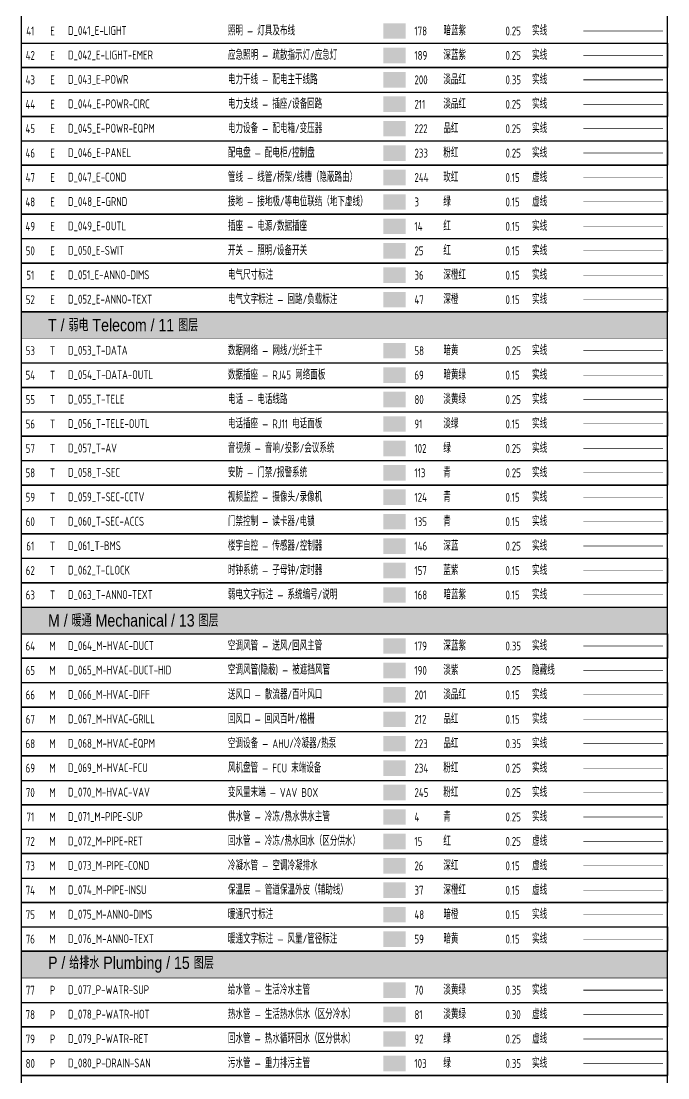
# Model space of a CAD drawing. Header units: metres. Extents: x 0 to 291, y -20 to 1919.
# Drawn here: x -0.1 to 291.1, y 950 to 1425.9 of the extents above; entities that cross this region are included whole.
import ezdxf

# ---------------------------------------------------------------- set-up
doc = ezdxf.new("R2010")
doc.units = ezdxf.units.M
doc.linetypes.add('Dashed', pattern=[1.5, -1.5])
doc.linetypes.add('Hidden', pattern=[1.2, -1.2])
for name, color, linetype, lineweight in [('D_041_E-LIGHT', 178, 'Continuous', 25), ('D_042_E-LIGHT-EMER', 189, 'Continuous', 25), ('D_043_E-POWR', 200, 'Continuous', 35), ('D_044_E-POWR-CIRC', 211, 'Continuous', 25), ('D_045_E-POWR-EQPM', 222, 'Continuous', 25), ('D_046_E-PANEL', 233, 'Continuous', 25), ('D_047_E-COND', 244, 'Dashed', 15), ('D_048_E-GRND', 3, 'Dashed', 15), ('D_049_E-OUTL', 14, 'Continuous', 15), ('D_050_E-SWIT', 25, 'Continuous', 15), ('D_051_E-ANNO-DIMS', 36, 'Continuous', 15), ('D_052_E-ANNO-TEXT', 47, 'Continuous', 15), ('D_053_T-DATA', 58, 'Continuous', 25), ('D_054_T-DATA-OUTL', 69, 'Continuous', 15), ('D_055_T-TELE', 80, 'Continuous', 25), ('D_056_T-TELE-OUTL', 91, 'Continuous', 15), ('D_057_T-AV', 102, 'Continuous', 25), ('D_058_T-SEC', 113, 'Continuous', 25), ('D_059_T-SEC-CCTV', 124, 'Continuous', 15), ('D_060_T-SEC-ACCS', 135, 'Continuous', 15), ('D_061_T-BMS', 146, 'Continuous', 25), ('D_062_T-CLOCK', 157, 'Continuous', 15), ('D_063_T-ANNO-TEXT', 168, 'Continuous', 15), ('D_064_M-HVAC-DUCT', 179, 'Continuous', 35), ('D_065_M-HVAC-DUCT-HID', 190, 'Hidden', 25), ('D_066_M-HVAC-DIFF', 201, 'Continuous', 15), ('D_067_M-HVAC-GRILL', 212, 'Continuous', 15), ('D_068_M-HVAC-EQPM', 223, 'Continuous', 35), ('D_069_M-HVAC-FCU', 234, 'Continuous', 25), ('D_070_M-HVAC-VAV', 245, 'Continuous', 25), ('D_071_M-PIPE-SUP', 4, 'Continuous', 25), ('D_072_M-PIPE-RET', 15, 'Dashed', 25), ('D_073_M-PIPE-COND', 26, 'Dashed', 15), ('D_074_M-PIPE-INSU', 37, 'Dashed', 15), ('D_075_M-ANNO-DIMS', 48, 'Continuous', 15), ('D_076_M-ANNO-TEXT', 59, 'Continuous', 15), ('D_077_P-WATR-SUP', 70, 'Continuous', 35), ('D_078_P-WATR-HOT', 81, 'Dashed', 30), ('D_079_P-WATR-RET', 92, 'Dashed', 25), ('D_080_P-DRAIN-SAN', 103, 'Continuous', 35)]:
    doc.layers.add(name, color=color, linetype=linetype, lineweight=lineweight)
doc.styles.add('DesignMate', font='hzs.shx', dxfattribs={"width": 0.85, "bigfont": 'gbcbig.shx'})
doc.styles.add('DM_GroupTitle', font='tgeng2.shx', dxfattribs={"width": 0.85, "bigfont": 'hzht.shx'})

# ---------------------------------------------------------------- blocks, each defined once
blk = doc.blocks.new('DesignMate_Table')
at = {"color": 250}
for points in [[(0, -1919), (0, 0)], [(291, -1919), (291, 0)], [(0, -503), (291, -503)], [(0, -514), (291, -514)], [(0, -525), (291, -525)], [(0, -536), (291, -536)], [(0, -547), (291, -547)], [(0, -558), (291, -558)], [(0, -569), (291, -569)], [(0, -580), (291, -580)], [(0, -591), (291, -591)], [(0, -602), (291, -602)], [(0, -613), (291, -613)], [(0, -624), (291, -624)], [(0, -647), (291, -647)], [(0, -658), (291, -658)], [(0, -669), (291, -669)], [(0, -680), (291, -680)], [(0, -691), (291, -691)], [(0, -702), (291, -702)], [(0, -713), (291, -713)], [(0, -724), (291, -724)], [(0, -735), (291, -735)], [(0, -746), (291, -746)], [(0, -757), (291, -757)], [(0, -780), (291, -780)], [(0, -791), (291, -791)], [(0, -802), (291, -802)], [(0, -813), (291, -813)], [(0, -824), (291, -824)], [(0, -835), (291, -835)], [(0, -846), (291, -846)], [(0, -857), (291, -857)], [(0, -868), (291, -868)], [(0, -879), (291, -879)], [(0, -890), (291, -890)], [(0, -901), (291, -901)], [(0, -912), (291, -912)], [(0, -935), (291, -935)], [(0, -946), (291, -946)], [(0, -957), (291, -957)], [(0, -968), (291, -968)]]:
    blk.add_lwpolyline(points, dxfattribs=at)
at = {"color": 9}
for points in [[(0, -503), (291, -503), (291, -514), (0, -514)], [(0, -525), (291, -525), (291, -536), (0, -536)], [(0, -547), (291, -547), (291, -558), (0, -558)], [(0, -569), (291, -569), (291, -580), (0, -580)], [(0, -591), (291, -591), (291, -602), (0, -602)], [(0, -613), (291, -613), (291, -624), (0, -624)], [(0, -647), (291, -647), (291, -658), (0, -658)], [(0, -669), (291, -669), (291, -680), (0, -680)], [(0, -691), (291, -691), (291, -702), (0, -702)], [(0, -713), (291, -713), (291, -724), (0, -724)], [(0, -735), (291, -735), (291, -746), (0, -746)], [(0, -769), (291, -769), (291, -780), (0, -780)], [(0, -791), (291, -791), (291, -802), (0, -802)], [(0, -813), (291, -813), (291, -824), (0, -824)], [(0, -835), (291, -835), (291, -846), (0, -846)], [(0, -857), (291, -857), (291, -868), (0, -868)], [(0, -879), (291, -879), (291, -890), (0, -890)], [(0, -901), (291, -901), (291, -912), (0, -912)], [(0, -935), (291, -935), (291, -946), (0, -946)], [(0, -957), (291, -957), (291, -968), (0, -968)]]:
    blk.add_lwpolyline(points, close=True, dxfattribs=at)
at = {"color": 250, "const_width": 0.25}
for points in [[(0, -636), (291, -636)], [(0, -769), (291, -769)], [(0, -924), (291, -924)]]:
    blk.add_lwpolyline(points, dxfattribs=at)
at = {"color": 178}
blk.add_solid([(163, -494), (173, -494), (163, -501), (173, -501)], dxfattribs=at)
at = {"color": 189}
blk.add_solid([(163, -505), (173, -505), (163, -512), (173, -512)], dxfattribs=at)
at = {"color": 200}
blk.add_solid([(163, -516), (173, -516), (163, -523), (173, -523)], dxfattribs=at)
at = {"color": 211}
blk.add_solid([(163, -527), (173, -527), (163, -534), (173, -534)], dxfattribs=at)
at = {"color": 222}
blk.add_solid([(163, -538), (173, -538), (163, -545), (173, -545)], dxfattribs=at)
at = {"color": 233}
blk.add_solid([(163, -549), (173, -549), (163, -556), (173, -556)], dxfattribs=at)
at = {"color": 244}
blk.add_solid([(163, -560), (173, -560), (163, -567), (173, -567)], dxfattribs=at)
at = {"color": 3}
blk.add_solid([(163, -571), (173, -571), (163, -578), (173, -578)], dxfattribs=at)
at = {"color": 14}
blk.add_solid([(163, -582), (173, -582), (163, -589), (173, -589)], dxfattribs=at)
at = {"color": 25}
blk.add_solid([(163, -593), (173, -593), (163, -600), (173, -600)], dxfattribs=at)
at = {"color": 36}
blk.add_solid([(163, -604), (173, -604), (163, -611), (173, -611)], dxfattribs=at)
at = {"color": 47}
blk.add_solid([(163, -615), (173, -615), (163, -622), (173, -622)], dxfattribs=at)
at = {"color": 206}
for points in [[(0, -624), (291, -624), (0, -636), (291, -636)], [(0, -757), (291, -757), (0, -769), (291, -769)], [(0, -912), (291, -912), (0, -924), (291, -924)]]:
    blk.add_solid(points, dxfattribs=at)
at = {"color": 58}
blk.add_solid([(163, -638), (173, -638), (163, -645), (173, -645)], dxfattribs=at)
at = {"color": 69}
blk.add_solid([(163, -649), (173, -649), (163, -656), (173, -656)], dxfattribs=at)
at = {"color": 80}
blk.add_solid([(163, -660), (173, -660), (163, -667), (173, -667)], dxfattribs=at)
at = {"color": 91}
blk.add_solid([(163, -671), (173, -671), (163, -678), (173, -678)], dxfattribs=at)
at = {"color": 102}
blk.add_solid([(163, -682), (173, -682), (163, -689), (173, -689)], dxfattribs=at)
at = {"color": 113}
blk.add_solid([(163, -693), (173, -693), (163, -700), (173, -700)], dxfattribs=at)
at = {"color": 124}
blk.add_solid([(163, -704), (173, -704), (163, -711), (173, -711)], dxfattribs=at)
at = {"color": 135}
blk.add_solid([(163, -715), (173, -715), (163, -722), (173, -722)], dxfattribs=at)
at = {"color": 146}
blk.add_solid([(163, -726), (173, -726), (163, -733), (173, -733)], dxfattribs=at)
at = {"color": 157}
blk.add_solid([(163, -737), (173, -737), (163, -744), (173, -744)], dxfattribs=at)
at = {"color": 168}
blk.add_solid([(163, -748), (173, -748), (163, -755), (173, -755)], dxfattribs=at)
at = {"color": 179}
blk.add_solid([(163, -771), (173, -771), (163, -778), (173, -778)], dxfattribs=at)
at = {"color": 190}
blk.add_solid([(163, -782), (173, -782), (163, -789), (173, -789)], dxfattribs=at)
at = {"color": 201}
blk.add_solid([(163, -793), (173, -793), (163, -800), (173, -800)], dxfattribs=at)
at = {"color": 212}
blk.add_solid([(163, -804), (173, -804), (163, -811), (173, -811)], dxfattribs=at)
at = {"color": 223}
blk.add_solid([(163, -815), (173, -815), (163, -822), (173, -822)], dxfattribs=at)
at = {"color": 234}
blk.add_solid([(163, -826), (173, -826), (163, -833), (173, -833)], dxfattribs=at)
at = {"color": 245}
blk.add_solid([(163, -837), (173, -837), (163, -844), (173, -844)], dxfattribs=at)
at = {"color": 4}
blk.add_solid([(163, -848), (173, -848), (163, -855), (173, -855)], dxfattribs=at)
at = {"color": 15}
blk.add_solid([(163, -859), (173, -859), (163, -866), (173, -866)], dxfattribs=at)
at = {"color": 26}
blk.add_solid([(163, -870), (173, -870), (163, -877), (173, -877)], dxfattribs=at)
at = {"color": 37}
blk.add_solid([(163, -881), (173, -881), (163, -888), (173, -888)], dxfattribs=at)
at = {"color": 48}
blk.add_solid([(163, -892), (173, -892), (163, -899), (173, -899)], dxfattribs=at)
at = {"color": 59}
blk.add_solid([(163, -903), (173, -903), (163, -910), (173, -910)], dxfattribs=at)
at = {"color": 70}
blk.add_solid([(163, -926), (173, -926), (163, -933), (173, -933)], dxfattribs=at)
at = {"color": 81}
blk.add_solid([(163, -937), (173, -937), (163, -944), (173, -944)], dxfattribs=at)
at = {"color": 92}
blk.add_solid([(163, -948), (173, -948), (163, -955), (173, -955)], dxfattribs=at)
at = {"color": 103}
blk.add_solid([(163, -959), (173, -959), (163, -966), (173, -966)], dxfattribs=at)
at = {"layer": 'D_041_E-LIGHT', "color": 178, "linetype": 'Continuous', "const_width": 0.25}
blk.add_lwpolyline([(253, -497.5), (289, -497.5)], dxfattribs=at)
at = {"layer": 'D_042_E-LIGHT-EMER', "color": 189, "linetype": 'Continuous', "const_width": 0.25}
blk.add_lwpolyline([(253, -508.5), (289, -508.5)], dxfattribs=at)
at = {"layer": 'D_043_E-POWR', "color": 200, "linetype": 'Continuous', "const_width": 0.35}
blk.add_lwpolyline([(253, -519.5), (289, -519.5)], dxfattribs=at)
at = {"layer": 'D_044_E-POWR-CIRC', "color": 211, "linetype": 'Continuous', "const_width": 0.25}
blk.add_lwpolyline([(253, -530.5), (289, -530.5)], dxfattribs=at)
at = {"layer": 'D_045_E-POWR-EQPM', "color": 222, "linetype": 'Continuous', "const_width": 0.25}
blk.add_lwpolyline([(253, -541.5), (289, -541.5)], dxfattribs=at)
at = {"layer": 'D_046_E-PANEL', "color": 233, "linetype": 'Continuous', "const_width": 0.25}
blk.add_lwpolyline([(253, -552.5), (289, -552.5)], dxfattribs=at)
at = {"layer": 'D_047_E-COND', "color": 244, "linetype": 'Dashed', "const_width": 0.15}
blk.add_lwpolyline([(253, -563.5), (289, -563.5)], dxfattribs=at)
at = {"layer": 'D_048_E-GRND', "color": 3, "linetype": 'Dashed', "const_width": 0.15}
blk.add_lwpolyline([(253, -574.5), (289, -574.5)], dxfattribs=at)
at = {"layer": 'D_049_E-OUTL', "color": 14, "linetype": 'Continuous', "const_width": 0.15}
blk.add_lwpolyline([(253, -585.5), (289, -585.5)], dxfattribs=at)
at = {"layer": 'D_050_E-SWIT', "color": 25, "linetype": 'Continuous', "const_width": 0.15}
blk.add_lwpolyline([(253, -596.5), (289, -596.5)], dxfattribs=at)
at = {"layer": 'D_051_E-ANNO-DIMS', "color": 36, "linetype": 'Continuous', "const_width": 0.15}
blk.add_lwpolyline([(253, -607.5), (289, -607.5)], dxfattribs=at)
at = {"layer": 'D_052_E-ANNO-TEXT', "color": 47, "linetype": 'Continuous', "const_width": 0.15}
blk.add_lwpolyline([(253, -618.5), (289, -618.5)], dxfattribs=at)
at = {"layer": 'D_053_T-DATA', "color": 58, "linetype": 'Continuous', "const_width": 0.25}
blk.add_lwpolyline([(253, -641.5), (289, -641.5)], dxfattribs=at)
at = {"layer": 'D_054_T-DATA-OUTL', "color": 69, "linetype": 'Continuous', "const_width": 0.15}
blk.add_lwpolyline([(253, -652.5), (289, -652.5)], dxfattribs=at)
at = {"layer": 'D_055_T-TELE', "color": 80, "linetype": 'Continuous', "const_width": 0.25}
blk.add_lwpolyline([(253, -663.5), (289, -663.5)], dxfattribs=at)
at = {"layer": 'D_056_T-TELE-OUTL', "color": 91, "linetype": 'Continuous', "const_width": 0.15}
blk.add_lwpolyline([(253, -674.5), (289, -674.5)], dxfattribs=at)
at = {"layer": 'D_057_T-AV', "color": 102, "linetype": 'Continuous', "const_width": 0.25}
blk.add_lwpolyline([(253, -685.5), (289, -685.5)], dxfattribs=at)
at = {"layer": 'D_058_T-SEC', "color": 113, "linetype": 'Continuous', "const_width": 0.25}
blk.add_lwpolyline([(253, -696.5), (289, -696.5)], dxfattribs=at)
at = {"layer": 'D_059_T-SEC-CCTV', "color": 124, "linetype": 'Continuous', "const_width": 0.15}
blk.add_lwpolyline([(253, -707.5), (289, -707.5)], dxfattribs=at)
at = {"layer": 'D_060_T-SEC-ACCS', "color": 135, "linetype": 'Continuous', "const_width": 0.15}
blk.add_lwpolyline([(253, -718.5), (289, -718.5)], dxfattribs=at)
at = {"layer": 'D_061_T-BMS', "color": 146, "linetype": 'Continuous', "const_width": 0.25}
blk.add_lwpolyline([(253, -729.5), (289, -729.5)], dxfattribs=at)
at = {"layer": 'D_062_T-CLOCK', "color": 157, "linetype": 'Continuous', "const_width": 0.15}
blk.add_lwpolyline([(253, -740.5), (289, -740.5)], dxfattribs=at)
at = {"layer": 'D_063_T-ANNO-TEXT', "color": 168, "linetype": 'Continuous', "const_width": 0.15}
blk.add_lwpolyline([(253, -751.5), (289, -751.5)], dxfattribs=at)
at = {"layer": 'D_064_M-HVAC-DUCT', "color": 179, "linetype": 'Continuous', "const_width": 0.35}
blk.add_lwpolyline([(253, -774.5), (289, -774.5)], dxfattribs=at)
at = {"layer": 'D_065_M-HVAC-DUCT-HID', "color": 190, "linetype": 'Hidden', "const_width": 0.25}
blk.add_lwpolyline([(253, -785.5), (289, -785.5)], dxfattribs=at)
at = {"layer": 'D_066_M-HVAC-DIFF', "color": 201, "linetype": 'Continuous', "const_width": 0.15}
blk.add_lwpolyline([(253, -796.5), (289, -796.5)], dxfattribs=at)
at = {"layer": 'D_067_M-HVAC-GRILL', "color": 212, "linetype": 'Continuous', "const_width": 0.15}
blk.add_lwpolyline([(253, -807.5), (289, -807.5)], dxfattribs=at)
at = {"layer": 'D_068_M-HVAC-EQPM', "color": 223, "linetype": 'Continuous', "const_width": 0.35}
blk.add_lwpolyline([(253, -818.5), (289, -818.5)], dxfattribs=at)
at = {"layer": 'D_069_M-HVAC-FCU', "color": 234, "linetype": 'Continuous', "const_width": 0.25}
blk.add_lwpolyline([(253, -829.5), (289, -829.5)], dxfattribs=at)
at = {"layer": 'D_070_M-HVAC-VAV', "color": 245, "linetype": 'Continuous', "const_width": 0.25}
blk.add_lwpolyline([(253, -840.5), (289, -840.5)], dxfattribs=at)
at = {"layer": 'D_071_M-PIPE-SUP', "color": 4, "linetype": 'Continuous', "const_width": 0.25}
blk.add_lwpolyline([(253, -851.5), (289, -851.5)], dxfattribs=at)
at = {"layer": 'D_072_M-PIPE-RET', "color": 15, "linetype": 'Dashed', "const_width": 0.25}
blk.add_lwpolyline([(253, -862.5), (289, -862.5)], dxfattribs=at)
at = {"layer": 'D_073_M-PIPE-COND', "color": 26, "linetype": 'Dashed', "const_width": 0.15}
blk.add_lwpolyline([(253, -873.5), (289, -873.5)], dxfattribs=at)
at = {"layer": 'D_074_M-PIPE-INSU', "color": 37, "linetype": 'Dashed', "const_width": 0.15}
blk.add_lwpolyline([(253, -884.5), (289, -884.5)], dxfattribs=at)
at = {"layer": 'D_075_M-ANNO-DIMS', "color": 48, "linetype": 'Continuous', "const_width": 0.15}
blk.add_lwpolyline([(253, -895.5), (289, -895.5)], dxfattribs=at)
at = {"layer": 'D_076_M-ANNO-TEXT', "color": 59, "linetype": 'Continuous', "const_width": 0.15}
blk.add_lwpolyline([(253, -906.5), (289, -906.5)], dxfattribs=at)
at = {"layer": 'D_077_P-WATR-SUP', "color": 70, "linetype": 'Continuous', "const_width": 0.35}
blk.add_lwpolyline([(253, -929.5), (289, -929.5)], dxfattribs=at)
at = {"layer": 'D_078_P-WATR-HOT', "color": 81, "linetype": 'Dashed', "const_width": 0.3}
blk.add_lwpolyline([(253, -940.5), (289, -940.5)], dxfattribs=at)
at = {"layer": 'D_079_P-WATR-RET', "color": 92, "linetype": 'Dashed', "const_width": 0.25}
blk.add_lwpolyline([(253, -951.5), (289, -951.5)], dxfattribs=at)
at = {"layer": 'D_080_P-DRAIN-SAN', "color": 103, "linetype": 'Continuous', "const_width": 0.35}
blk.add_lwpolyline([(253, -962.5), (289, -962.5)], dxfattribs=at)
at = {"color": 7}
for s, insert, char_height, attachment_point, style in [('41', (4, -497.5), 4, 5, 'DesignMate'), ('E', (14, -497.5), 4, 5, 'DesignMate'), ('178', (177, -497.5), 4, 4, 'DesignMate'), ('暗蓝紫', (190, -497.5), 4, 4, 'DesignMate'), ('0.25', (218, -497.5), 4, 4, 'DesignMate'), ('实线', (230, -497.5), 4, 4, 'DesignMate'), ('42', (4, -508.5), 4, 5, 'DesignMate'), ('E', (14, -508.5), 4, 5, 'DesignMate'), ('189', (177, -508.5), 4, 4, 'DesignMate'), ('深蓝紫', (190, -508.5), 4, 4, 'DesignMate'), ('0.25', (218, -508.5), 4, 4, 'DesignMate'), ('实线', (230, -508.5), 4, 4, 'DesignMate'), ('43', (4, -519.5), 4, 5, 'DesignMate'), ('E', (14, -519.5), 4, 5, 'DesignMate'), ('200', (177, -519.5), 4, 4, 'DesignMate'), ('淡品红', (190, -519.5), 4, 4, 'DesignMate'), ('0.35', (218, -519.5), 4, 4, 'DesignMate'), ('实线', (230, -519.5), 4, 4, 'DesignMate'), ('淡品红', (190, -530.5), 4, 4, 'DesignMate'), ('实线', (230, -530.5), 4, 4, 'DesignMate'), ('44', (4, -530.5), 4, 5, 'DesignMate'), ('E', (14, -530.5), 4, 5, 'DesignMate'), ('211', (177, -530.5), 4, 4, 'DesignMate'), ('0.25', (218, -530.5), 4, 4, 'DesignMate'), ('45', (4, -541.5), 4, 5, 'DesignMate'), ('E', (14, -541.5), 4, 5, 'DesignMate'), ('222', (177, -541.5), 4, 4, 'DesignMate'), ('品红', (190, -541.5), 4, 4, 'DesignMate'), ('0.25', (218, -541.5), 4, 4, 'DesignMate'), ('实线', (230, -541.5), 4, 4, 'DesignMate'), ('46', (4, -552.5), 4, 5, 'DesignMate'), ('E', (14, -552.5), 4, 5, 'DesignMate'), ('233', (177, -552.5), 4, 4, 'DesignMate'), ('粉红', (190, -552.5), 4, 4, 'DesignMate'), ('0.25', (218, -552.5), 4, 4, 'DesignMate'), ('实线', (230, -552.5), 4, 4, 'DesignMate'), ('47', (4, -563.5), 4, 5, 'DesignMate'), ('E', (14, -563.5), 4, 5, 'DesignMate'), ('244', (177, -563.5), 4, 4, 'DesignMate'), ('玫红', (190, -563.5), 4, 4, 'DesignMate'), ('0.15', (218, -563.5), 4, 4, 'DesignMate'), ('虚线', (230, -563.5), 4, 4, 'DesignMate'), ('48', (4, -574.5), 4, 5, 'DesignMate'), ('E', (14, -574.5), 4, 5, 'DesignMate'), ('3', (177, -574.5), 4, 4, 'DesignMate'), ('绿', (190, -574.5), 4, 4, 'DesignMate'), ('0.15', (218, -574.5), 4, 4, 'DesignMate'), ('虚线', (230, -574.5), 4, 4, 'DesignMate'), ('49', (4, -585.5), 4, 5, 'DesignMate'), ('E', (14, -585.5), 4, 5, 'DesignMate'), ('14', (177, -585.5), 4, 4, 'DesignMate'), ('红', (190, -585.5), 4, 4, 'DesignMate'), ('0.15', (218, -585.5), 4, 4, 'DesignMate'), ('实线', (230, -585.5), 4, 4, 'DesignMate'), ('50', (4, -596.5), 4, 5, 'DesignMate'), ('E', (14, -596.5), 4, 5, 'DesignMate'), ('25', (177, -596.5), 4, 4, 'DesignMate'), ('红', (190, -596.5), 4, 4, 'DesignMate'), ('0.15', (218, -596.5), 4, 4, 'DesignMate'), ('实线', (230, -596.5), 4, 4, 'DesignMate'), ('51', (4, -607.5), 4, 5, 'DesignMate'), ('E', (14, -607.5), 4, 5, 'DesignMate'), ('36', (177, -607.5), 4, 4, 'DesignMate'), ('深橙红', (190, -607.5), 4, 4, 'DesignMate'), ('0.15', (218, -607.5), 4, 4, 'DesignMate'), ('实线', (230, -607.5), 4, 4, 'DesignMate'), ('52', (4, -618.5), 4, 5, 'DesignMate'), ('E', (14, -618.5), 4, 5, 'DesignMate'), ('47', (177, -618.5), 4, 4, 'DesignMate'), ('深橙', (190, -618.5), 4, 4, 'DesignMate'), ('0.15', (218, -618.5), 4, 4, 'DesignMate'), ('实线', (230, -618.5), 4, 4, 'DesignMate'), ('T / 弱电 Telecom / 11 图层', (12, -630), 5.6, 4, 'DM_GroupTitle'), ('53', (4, -641.5), 4, 5, 'DesignMate'), ('T', (14, -641.5), 4, 5, 'DesignMate'), ('58', (177, -641.5), 4, 4, 'DesignMate'), ('暗黄', (190, -641.5), 4, 4, 'DesignMate'), ('0.25', (218, -641.5), 4, 4, 'DesignMate'), ('实线', (230, -641.5), 4, 4, 'DesignMate'), ('54', (4, -652.5), 4, 5, 'DesignMate'), ('T', (14, -652.5), 4, 5, 'DesignMate'), ('69', (177, -652.5), 4, 4, 'DesignMate'), ('暗黄绿', (190, -652.5), 4, 4, 'DesignMate'), ('0.15', (218, -652.5), 4, 4, 'DesignMate'), ('实线', (230, -652.5), 4, 4, 'DesignMate'), ('55', (4, -663.5), 4, 5, 'DesignMate'), ('T', (14, -663.5), 4, 5, 'DesignMate'), ('80', (177, -663.5), 4, 4, 'DesignMate'), ('淡黄绿', (190, -663.5), 4, 4, 'DesignMate'), ('0.25', (218, -663.5), 4, 4, 'DesignMate'), ('实线', (230, -663.5), 4, 4, 'DesignMate'), ('56', (4, -674.5), 4, 5, 'DesignMate'), ('T', (14, -674.5), 4, 5, 'DesignMate'), ('91', (177, -674.5), 4, 4, 'DesignMate'), ('淡绿', (190, -674.5), 4, 4, 'DesignMate'), ('0.15', (218, -674.5), 4, 4, 'DesignMate'), ('实线', (230, -674.5), 4, 4, 'DesignMate'), ('57', (4, -685.5), 4, 5, 'DesignMate'), ('T', (14, -685.5), 4, 5, 'DesignMate'), ('102', (177, -685.5), 4, 4, 'DesignMate'), ('绿', (190, -685.5), 4, 4, 'DesignMate'), ('0.25', (218, -685.5), 4, 4, 'DesignMate'), ('实线', (230, -685.5), 4, 4, 'DesignMate'), ('58', (4, -696.5), 4, 5, 'DesignMate'), ('T', (14, -696.5), 4, 5, 'DesignMate'), ('113', (177, -696.5), 4, 4, 'DesignMate'), ('青', (190, -696.5), 4, 4, 'DesignMate'), ('0.25', (218, -696.5), 4, 4, 'DesignMate'), ('实线', (230, -696.5), 4, 4, 'DesignMate'), ('59', (4, -707.5), 4, 5, 'DesignMate'), ('T', (14, -707.5), 4, 5, 'DesignMate'), ('124', (177, -707.5), 4, 4, 'DesignMate'), ('青', (190, -707.5), 4, 4, 'DesignMate'), ('0.15', (218, -707.5), 4, 4, 'DesignMate'), ('实线', (230, -707.5), 4, 4, 'DesignMate'), ('60', (4, -718.5), 4, 5, 'DesignMate'), ('T', (14, -718.5), 4, 5, 'DesignMate'), ('135', (177, -718.5), 4, 4, 'DesignMate'), ('青', (190, -718.5), 4, 4, 'DesignMate'), ('0.15', (218, -718.5), 4, 4, 'DesignMate'), ('实线', (230, -718.5), 4, 4, 'DesignMate'), ('61', (4, -729.5), 4, 5, 'DesignMate'), ('T', (14, -729.5), 4, 5, 'DesignMate'), ('146', (177, -729.5), 4, 4, 'DesignMate'), ('深蓝', (190, -729.5), 4, 4, 'DesignMate'), ('0.25', (218, -729.5), 4, 4, 'DesignMate'), ('实线', (230, -729.5), 4, 4, 'DesignMate'), ('62', (4, -740.5), 4, 5, 'DesignMate'), ('T', (14, -740.5), 4, 5, 'DesignMate'), ('157', (177, -740.5), 4, 4, 'DesignMate'), ('蓝紫', (190, -740.5), 4, 4, 'DesignMate'), ('0.15', (218, -740.5), 4, 4, 'DesignMate'), ('实线', (230, -740.5), 4, 4, 'DesignMate'), ('63', (4, -751.5), 4, 5, 'DesignMate'), ('T', (14, -751.5), 4, 5, 'DesignMate'), ('168', (177, -751.5), 4, 4, 'DesignMate'), ('暗蓝紫', (190, -751.5), 4, 4, 'DesignMate'), ('0.15', (218, -751.5), 4, 4, 'DesignMate'), ('实线', (230, -751.5), 4, 4, 'DesignMate'), ('M / 暖通 Mechanical / 13 图层', (12, -763), 5.6, 4, 'DM_GroupTitle'), ('64', (4, -774.5), 4, 5, 'DesignMate'), ('M', (14, -774.5), 4, 5, 'DesignMate'), ('179', (177, -774.5), 4, 4, 'DesignMate'), ('深蓝紫', (190, -774.5), 4, 4, 'DesignMate'), ('0.35', (218, -774.5), 4, 4, 'DesignMate'), ('实线', (230, -774.5), 4, 4, 'DesignMate'), ('65', (4, -785.5), 4, 5, 'DesignMate'), ('M', (14, -785.5), 4, 5, 'DesignMate'), ('190', (177, -785.5), 4, 4, 'DesignMate'), ('淡紫', (190, -785.5), 4, 4, 'DesignMate'), ('0.25', (218, -785.5), 4, 4, 'DesignMate'), ('隐藏线', (230, -785.5), 4, 4, 'DesignMate'), ('66', (4, -796.5), 4, 5, 'DesignMate'), ('M', (14, -796.5), 4, 5, 'DesignMate'), ('201', (177, -796.5), 4, 4, 'DesignMate'), ('淡品红', (190, -796.5), 4, 4, 'DesignMate'), ('0.15', (218, -796.5), 4, 4, 'DesignMate'), ('实线', (230, -796.5), 4, 4, 'DesignMate'), ('67', (4, -807.5), 4, 5, 'DesignMate'), ('M', (14, -807.5), 4, 5, 'DesignMate'), ('212', (177, -807.5), 4, 4, 'DesignMate'), ('品红', (190, -807.5), 4, 4, 'DesignMate'), ('0.15', (218, -807.5), 4, 4, 'DesignMate'), ('实线', (230, -807.5), 4, 4, 'DesignMate'), ('68', (4, -818.5), 4, 5, 'DesignMate'), ('M', (14, -818.5), 4, 5, 'DesignMate'), ('223', (177, -818.5), 4, 4, 'DesignMate'), ('品红', (190, -818.5), 4, 4, 'DesignMate'), ('0.35', (218, -818.5), 4, 4, 'DesignMate'), ('实线', (230, -818.5), 4, 4, 'DesignMate'), ('69', (4, -829.5), 4, 5, 'DesignMate'), ('M', (14, -829.5), 4, 5, 'DesignMate'), ('234', (177, -829.5), 4, 4, 'DesignMate'), ('粉红', (190, -829.5), 4, 4, 'DesignMate'), ('0.25', (218, -829.5), 4, 4, 'DesignMate'), ('实线', (230, -829.5), 4, 4, 'DesignMate'), ('70', (4, -840.5), 4, 5, 'DesignMate'), ('M', (14, -840.5), 4, 5, 'DesignMate'), ('245', (177, -840.5), 4, 4, 'DesignMate'), ('粉红', (190, -840.5), 4, 4, 'DesignMate'), ('0.25', (218, -840.5), 4, 4, 'DesignMate'), ('实线', (230, -840.5), 4, 4, 'DesignMate'), ('71', (4, -851.5), 4, 5, 'DesignMate'), ('M', (14, -851.5), 4, 5, 'DesignMate'), ('4', (177, -851.5), 4, 4, 'DesignMate'), ('青', (190, -851.5), 4, 4, 'DesignMate'), ('0.25', (218, -851.5), 4, 4, 'DesignMate'), ('实线', (230, -851.5), 4, 4, 'DesignMate'), ('72', (4, -862.5), 4, 5, 'DesignMate'), ('M', (14, -862.5), 4, 5, 'DesignMate'), ('15', (177, -862.5), 4, 4, 'DesignMate'), ('红', (190, -862.5), 4, 4, 'DesignMate'), ('0.25', (218, -862.5), 4, 4, 'DesignMate'), ('虚线', (230, -862.5), 4, 4, 'DesignMate'), ('73', (4, -873.5), 4, 5, 'DesignMate'), ('M', (14, -873.5), 4, 5, 'DesignMate'), ('26', (177, -873.5), 4, 4, 'DesignMate'), ('深红', (190, -873.5), 4, 4, 'DesignMate'), ('0.15', (218, -873.5), 4, 4, 'DesignMate'), ('虚线', (230, -873.5), 4, 4, 'DesignMate'), ('74', (4, -884.5), 4, 5, 'DesignMate'), ('M', (14, -884.5), 4, 5, 'DesignMate'), ('37', (177, -884.5), 4, 4, 'DesignMate'), ('深橙红', (190, -884.5), 4, 4, 'DesignMate'), ('0.15', (218, -884.5), 4, 4, 'DesignMate'), ('虚线', (230, -884.5), 4, 4, 'DesignMate'), ('75', (4, -895.5), 4, 5, 'DesignMate'), ('M', (14, -895.5), 4, 5, 'DesignMate'), ('48', (177, -895.5), 4, 4, 'DesignMate'), ('暗橙', (190, -895.5), 4, 4, 'DesignMate'), ('0.15', (218, -895.5), 4, 4, 'DesignMate'), ('实线', (230, -895.5), 4, 4, 'DesignMate'), ('暗黄', (190, -906.5), 4, 4, 'DesignMate'), ('实线', (230, -906.5), 4, 4, 'DesignMate'), ('76', (4, -906.5), 4, 5, 'DesignMate'), ('M', (14, -906.5), 4, 5, 'DesignMate'), ('59', (177, -906.5), 4, 4, 'DesignMate'), ('0.15', (218, -906.5), 4, 4, 'DesignMate'), ('P / 给排水 Plumbing / 15 图层', (12, -918), 5.6, 4, 'DM_GroupTitle'), ('77', (4, -929.5), 4, 5, 'DesignMate'), ('P', (14, -929.5), 4, 5, 'DesignMate'), ('70', (177, -929.5), 4, 4, 'DesignMate'), ('淡黄绿', (190, -929.5), 4, 4, 'DesignMate'), ('0.35', (218, -929.5), 4, 4, 'DesignMate'), ('实线', (230, -929.5), 4, 4, 'DesignMate'), ('78', (4, -940.5), 4, 5, 'DesignMate'), ('P', (14, -940.5), 4, 5, 'DesignMate'), ('81', (177, -940.5), 4, 4, 'DesignMate'), ('淡黄绿', (190, -940.5), 4, 4, 'DesignMate'), ('0.30', (218, -940.5), 4, 4, 'DesignMate'), ('虚线', (230, -940.5), 4, 4, 'DesignMate'), ('79', (4, -951.5), 4, 5, 'DesignMate'), ('P', (14, -951.5), 4, 5, 'DesignMate'), ('92', (177, -951.5), 4, 4, 'DesignMate'), ('绿', (190, -951.5), 4, 4, 'DesignMate'), ('0.25', (218, -951.5), 4, 4, 'DesignMate'), ('虚线', (230, -951.5), 4, 4, 'DesignMate'), ('80', (4, -962.5), 4, 5, 'DesignMate'), ('P', (14, -962.5), 4, 5, 'DesignMate'), ('103', (177, -962.5), 4, 4, 'DesignMate'), ('绿', (190, -962.5), 4, 4, 'DesignMate'), ('0.35', (218, -962.5), 4, 4, 'DesignMate'), ('实线', (230, -962.5), 4, 4, 'DesignMate')]:
    blk.add_mtext(s, dxfattribs=dict(at, insert=insert, char_height=char_height, attachment_point=attachment_point, style=style))
at = {"color": 7, "char_height": 4, "attachment_point": 4, "style": 'DesignMate'}
for s, insert, width in [('D_041_E-LIGHT', (21, -497.5), 70), ('照明 — 灯具及布线', (93, -497.5), 68), ('D_042_E-LIGHT-EMER', (21, -508.5), 70), ('应急照明 — 疏散指示灯/应急灯', (93, -508.5), 68), ('D_043_E-POWR', (21, -519.5), 70), ('电力干线 — 配电主干线路', (93, -519.5), 68), ('电力支线 — 插座/设备回路', (93, -530.5), 68), ('D_044_E-POWR-CIRC', (21, -530.5), 70), ('D_045_E-POWR-EQPM', (21, -541.5), 70), ('电力设备 — 配电箱/变压器', (93, -541.5), 68), ('D_046_E-PANEL', (21, -552.5), 70), ('配电盘 — 配电柜/控制盘', (93, -552.5), 68), ('D_047_E-COND', (21, -563.5), 70), ('管线 — 线管/桥架/线槽（隐蔽路由）', (93, -563.5), 68), ('D_048_E-GRND', (21, -574.5), 70), ('接地 — 接地极/等电位联结（地下虚线）', (93, -574.5), 68), ('D_049_E-OUTL', (21, -585.5), 70), ('插座 — 电源/数据插座', (93, -585.5), 68), ('D_050_E-SWIT', (21, -596.5), 70), ('开关 — 照明/设备开关', (93, -596.5), 68), ('D_051_E-ANNO-DIMS', (21, -607.5), 70), ('电气尺寸标注', (93, -607.5), 68), ('D_052_E-ANNO-TEXT', (21, -618.5), 70), ('电气文字标注 — 回路/负载标注', (93, -618.5), 68), ('D_053_T-DATA', (21, -641.5), 70), ('数据网络 — 网线/光纤主干', (93, -641.5), 68), ('D_054_T-DATA-OUTL', (21, -652.5), 70), ('数据插座 — RJ45 网络面板', (93, -652.5), 68), ('D_055_T-TELE', (21, -663.5), 70), ('电话 — 电话线路', (93, -663.5), 68), ('D_056_T-TELE-OUTL', (21, -674.5), 70), ('电话插座 — RJ11 电话面板', (93, -674.5), 68), ('D_057_T-AV', (21, -685.5), 70), ('音视频 — 音响/投影/会议系统', (93, -685.5), 68), ('D_058_T-SEC', (21, -696.5), 70), ('安防 — 门禁/报警系统', (93, -696.5), 68), ('D_059_T-SEC-CCTV', (21, -707.5), 70), ('视频监控 — 摄像头/录像机', (93, -707.5), 68), ('D_060_T-SEC-ACCS', (21, -718.5), 70), ('门禁控制 — 读卡器/电锁', (93, -718.5), 68), ('D_061_T-BMS', (21, -729.5), 70), ('楼宇自控 — 传感器/控制器', (93, -729.5), 68), ('D_062_T-CLOCK', (21, -740.5), 70), ('时钟系统 — 子母钟/定时器', (93, -740.5), 68), ('D_063_T-ANNO-TEXT', (21, -751.5), 70), ('弱电文字标注 — 系统编号/说明', (93, -751.5), 68), ('D_064_M-HVAC-DUCT', (21, -774.5), 70), ('空调风管 — 送风/回风主管', (93, -774.5), 68), ('D_065_M-HVAC-DUCT-HID', (21, -785.5), 70), ('空调风管(隐蔽) — 被遮挡风管', (93, -785.5), 68), ('D_066_M-HVAC-DIFF', (21, -796.5), 70), ('送风口 — 散流器/百叶风口', (93, -796.5), 68), ('D_067_M-HVAC-GRILL', (21, -807.5), 70), ('回风口 — 回风百叶/格栅', (93, -807.5), 68), ('D_068_M-HVAC-EQPM', (21, -818.5), 70), ('空调设备 — AHU/冷凝器/热泵', (93, -818.5), 68), ('D_069_M-HVAC-FCU', (21, -829.5), 70), ('风机盘管 — FCU 末端设备', (93, -829.5), 68), ('D_070_M-HVAC-VAV', (21, -840.5), 70), ('变风量末端 — VAV BOX', (93, -840.5), 68), ('D_071_M-PIPE-SUP', (21, -851.5), 70), ('供水管 — 冷冻/热水供水主管', (93, -851.5), 68), ('D_072_M-PIPE-RET', (21, -862.5), 70), ('回水管 — 冷冻/热水回水（区分供水）', (93, -862.5), 68), ('D_073_M-PIPE-COND', (21, -873.5), 70), ('冷凝水管 — 空调冷凝排水', (93, -873.5), 68), ('D_074_M-PIPE-INSU', (21, -884.5), 70), ('保温层 — 管道保温外皮（辅助线）', (93, -884.5), 68), ('D_075_M-ANNO-DIMS', (21, -895.5), 70), ('暖通尺寸标注', (93, -895.5), 68), ('暖通文字标注 — 风量/管径标注', (93, -906.5), 68), ('D_076_M-ANNO-TEXT', (21, -906.5), 70), ('D_077_P-WATR-SUP', (21, -929.5), 70), ('给水管 — 生活冷水主管', (93, -929.5), 68), ('D_078_P-WATR-HOT', (21, -940.5), 70), ('热水管 — 生活热水供水（区分冷水）', (93, -940.5), 68), ('D_079_P-WATR-RET', (21, -951.5), 70), ('回水管 — 热水循环回水（区分供水）', (93, -951.5), 68), ('D_080_P-DRAIN-SAN', (21, -962.5), 70), ('污水管 — 重力排污主管', (93, -962.5), 68)]:
    blk.add_mtext(s, dxfattribs=dict(at, insert=insert, width=width))

msp = doc.modelspace()

# ---------------------------------------------------------------- block references
msp.add_blockref('DesignMate_Table', (0, 1919))

doc.saveas('drawing.dxf')
